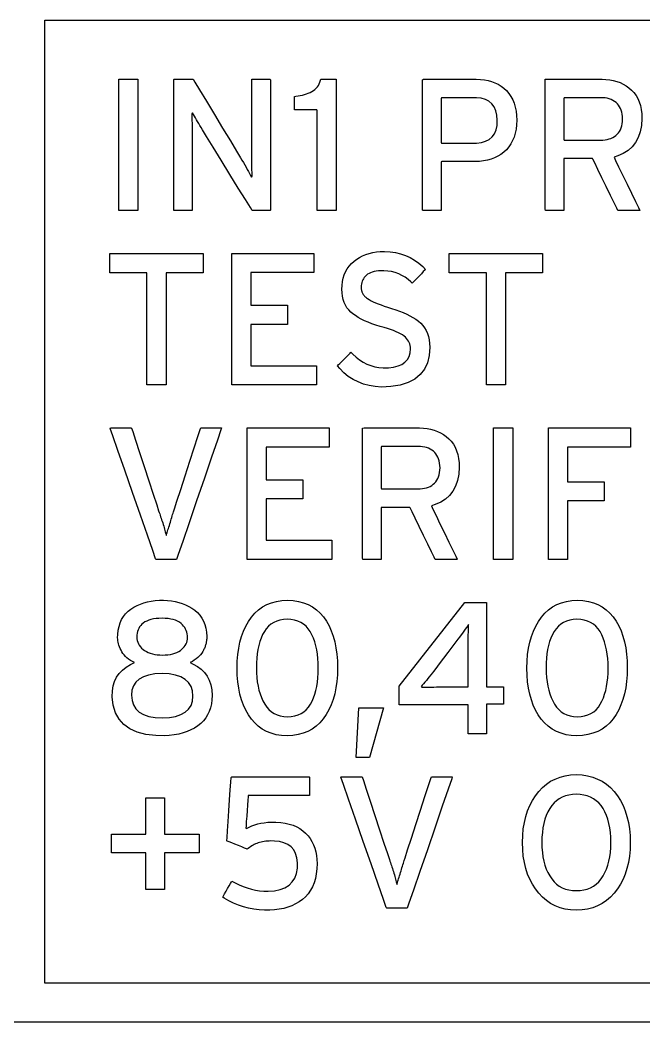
# Model space of a CAD drawing. Header units: inches. Extents: x 3.2 to 20.7, y 8 to 10.
# Drawn here: x 12.259 to 12.582, y 9.05 to 9.568 of the extents above; entities that cross this region are included whole.
import ezdxf

# ---------------------------------------------------------------- set-up
doc = ezdxf.new("R2010")
doc.units = ezdxf.units.IN
doc.header["$MEASUREMENT"] = 0

msp = doc.modelspace()

# ---------------------------------------------------------------- linework, layer by layer
for points in [[(13.41901, 9.56819), (13.41901, 9.06954), (12.27211, 9.06954), (12.27211, 9.56819), (13.41901, 9.56819)], [(12.3103, 9.46955), (12.3103, 9.53757), (12.32018, 9.53757), (12.32018, 9.46955), (12.3103, 9.46955)], [(12.3348, 9.43733), (12.3348, 9.37927), (12.32492, 9.37927), (12.32492, 9.43733), (12.3057, 9.43733), (12.3057, 9.4473), (12.35404, 9.4473), (12.35404, 9.43733), (12.3348, 9.43733)], [(12.36888, 9.37927), (12.36888, 9.4473), (12.41135, 9.4473), (12.41135, 9.43742), (12.37876, 9.43742), (12.37876, 9.42052), (12.39768, 9.42052), (12.39768, 9.41065), (12.37876, 9.41065), (12.37876, 9.38914), (12.41277, 9.38914), (12.41277, 9.37927), (12.36888, 9.37927)], [(12.51054, 9.43733), (12.51054, 9.37927), (12.50066, 9.37927), (12.50066, 9.43733), (12.48145, 9.43733), (12.48145, 9.4473), (12.52978, 9.4473), (12.52978, 9.43733), (12.51054, 9.43733)], [(12.37676, 9.28899), (12.37676, 9.35702), (12.41923, 9.35702), (12.41923, 9.34715), (12.38664, 9.34715), (12.38664, 9.33024), (12.40556, 9.33024), (12.40556, 9.32037), (12.38664, 9.32037), (12.38664, 9.29886), (12.42065, 9.29886), (12.42065, 9.28899), (12.37676, 9.28899)], [(12.50442, 9.28899), (12.50442, 9.35702), (12.51428, 9.35702), (12.51428, 9.28899), (12.50442, 9.28899)], [(12.54272, 9.34705), (12.54272, 9.32919), (12.56165, 9.32919), (12.56165, 9.31923), (12.54272, 9.31923), (12.54272, 9.28899), (12.53285, 9.28899), (12.53285, 9.35702), (12.57532, 9.35702), (12.57532, 9.34705), (12.54272, 9.34705)], [(12.50076, 9.214), (12.50076, 9.19871), (12.49117, 9.19871), (12.49117, 9.21367), (12.4555, 9.21367), (12.4555, 9.2234), (12.48945, 9.26674), (12.50076, 9.26674), (12.50076, 9.22297), (12.50949, 9.22297), (12.50949, 9.214), (12.50076, 9.214)], [(12.44013, 9.18647), (12.43325, 9.18647), (12.43468, 9.21219), (12.44746, 9.21219), (12.44013, 9.18647)], [(12.33404, 9.13701), (12.33404, 9.11807), (12.32435, 9.11807), (12.32435, 9.13701), (12.30649, 9.13701), (12.30649, 9.14669), (12.32435, 9.14669), (12.32435, 9.16563), (12.33404, 9.16563), (12.33404, 9.14669), (12.35197, 9.14669), (12.35197, 9.13701), (12.33404, 9.13701)], [(12.23471, 9.04953), (12.31628, 9.04953), (12.40496, 9.04953), (12.49985, 9.04953), (12.60007, 9.04953)]]:
    msp.add_lwpolyline(points)
for points in [[(12.37942, 9.46955), (12.37846, 9.4711), (12.37591, 9.47526), (12.37222, 9.48124), (12.3679, 9.48826), (12.3634, 9.49557), (12.35921, 9.50237), (12.3558, 9.50791), (12.35365, 9.5114), (12.35296, 9.51252), (12.35233, 9.51359), (12.35171, 9.51462), (12.35111, 9.51563), (12.35053, 9.51661), (12.34998, 9.51755), (12.34944, 9.51847), (12.34893, 9.51935), (12.34843, 9.52021), (12.34823, 9.51966), (12.34823, 9.51802), (12.34823, 9.51633), (12.34824, 9.51459), (12.34825, 9.5128), (12.34826, 9.51095), (12.34828, 9.50906), (12.3483, 9.50711), (12.34832, 9.5051), (12.34832, 9.50386), (12.34832, 9.50069), (12.34832, 9.49593), (12.34832, 9.4902), (12.34832, 9.48416), (12.34832, 9.47843), (12.34832, 9.47367), (12.34832, 9.4705), (12.34831, 9.46955), (12.34787, 9.46955), (12.34687, 9.46955), (12.34548, 9.46955), (12.34389, 9.46955), (12.34225, 9.46955), (12.34075, 9.46955), (12.33957, 9.46955), (12.33886, 9.46955), (12.33874, 9.47003), (12.33874, 9.47443), (12.33874, 9.48245), (12.33874, 9.49285), (12.33874, 9.5044), (12.33874, 9.51585), (12.33874, 9.52599), (12.33874, 9.53357), (12.33874, 9.53736), (12.33894, 9.53757), (12.33976, 9.53757), (12.34107, 9.53757), (12.34267, 9.53757), (12.34439, 9.53757), (12.34605, 9.53757), (12.34746, 9.53757), (12.34844, 9.53757), (12.34881, 9.53757), (12.34972, 9.53606), (12.35216, 9.53202), (12.35567, 9.5262), (12.3598, 9.51936), (12.36409, 9.51225), (12.36808, 9.50563), (12.37133, 9.50024), (12.37338, 9.49684), (12.37408, 9.49568), (12.37481, 9.49442), (12.37551, 9.4932), (12.37619, 9.49202), (12.37683, 9.49089), (12.37745, 9.4898), (12.37803, 9.48876), (12.37859, 9.48776), (12.37911, 9.4868), (12.37932, 9.48735), (12.3793, 9.48903), (12.37928, 9.49077), (12.37927, 9.49255), (12.37926, 9.49438), (12.37925, 9.49626), (12.37924, 9.49818), (12.37923, 9.50015), (12.37923, 9.50217), (12.37923, 9.50342), (12.37923, 9.50657), (12.37923, 9.51131), (12.37923, 9.51701), (12.37923, 9.52303), (12.37923, 9.52873), (12.37923, 9.53347), (12.37923, 9.53662), (12.37924, 9.53757), (12.37968, 9.53757), (12.38069, 9.53757), (12.38207, 9.53757), (12.38367, 9.53757), (12.38531, 9.53757), (12.38681, 9.53757), (12.388, 9.53757), (12.3887, 9.53757), (12.38882, 9.5371), (12.38882, 9.53269), (12.38882, 9.52467), (12.38882, 9.51427), (12.38882, 9.50272), (12.38882, 9.49127), (12.38882, 9.48113), (12.38882, 9.47355), (12.38882, 9.46976), (12.38864, 9.46955), (12.38787, 9.46955), (12.38665, 9.46955), (12.38515, 9.46955), (12.38354, 9.46955), (12.382, 9.46955), (12.38068, 9.46955), (12.37976, 9.46955)], [(12.41303, 9.46955), (12.41303, 9.47154), (12.41303, 9.47685), (12.41303, 9.48446), (12.41303, 9.49333), (12.41303, 9.50247), (12.41303, 9.51083), (12.41303, 9.51742), (12.41303, 9.5212), (12.41292, 9.52172), (12.41207, 9.52172), (12.4106, 9.52172), (12.40872, 9.52172), (12.40668, 9.52172), (12.40469, 9.52172), (12.40299, 9.52172), (12.4018, 9.52172), (12.40135, 9.52172), (12.40135, 9.52199), (12.40135, 9.5227), (12.40135, 9.52373), (12.40135, 9.52492), (12.40135, 9.52615), (12.40135, 9.52728), (12.40135, 9.52817), (12.40135, 9.52867), (12.40196, 9.5288), (12.40314, 9.52893), (12.40428, 9.52911), (12.40538, 9.52934), (12.40644, 9.52961), (12.40746, 9.52993), (12.40844, 9.5303), (12.40938, 9.53071), (12.41028, 9.53117), (12.4111, 9.53166), (12.41185, 9.53222), (12.41253, 9.53285), (12.41313, 9.53355), (12.41366, 9.53432), (12.41412, 9.53517), (12.41449, 9.53608), (12.41479, 9.53706), (12.415, 9.53757), (12.41558, 9.53757), (12.41658, 9.53757), (12.41786, 9.53757), (12.41926, 9.53757), (12.42062, 9.53757), (12.42179, 9.53757), (12.4226, 9.53757), (12.42291, 9.53757), (12.42291, 9.53497), (12.42291, 9.52805), (12.42291, 9.51813), (12.42291, 9.50656), (12.42291, 9.49465), (12.42291, 9.48374), (12.42291, 9.47516), (12.42291, 9.47023), (12.42281, 9.46955), (12.42209, 9.46955), (12.42085, 9.46955), (12.41926, 9.46955), (12.41753, 9.46955), (12.41585, 9.46955), (12.41441, 9.46955), (12.41341, 9.46955)], [(12.51637, 9.51628), (12.51627, 9.5139), (12.51601, 9.51166), (12.51558, 9.50955), (12.51499, 9.50758), (12.51424, 9.50575), (12.51332, 9.50406), (12.51225, 9.5025), (12.51101, 9.50108), (12.50963, 9.4998), (12.50814, 9.49866), (12.50656, 9.49768), (12.50486, 9.49684), (12.50306, 9.49616), (12.50115, 9.49562), (12.49914, 9.49523), (12.49702, 9.49499), (12.4948, 9.4949), (12.49403, 9.4949), (12.4924, 9.4949), (12.48998, 9.4949), (12.4871, 9.4949), (12.48409, 9.4949), (12.48129, 9.4949), (12.47902, 9.4949), (12.47761, 9.4949), (12.47731, 9.49479), (12.47731, 9.49324), (12.47731, 9.49027), (12.47731, 9.48635), (12.47731, 9.48198), (12.47731, 9.47763), (12.47731, 9.47379), (12.47731, 9.47095), (12.47731, 9.4696), (12.47708, 9.46955), (12.47623, 9.46955), (12.47491, 9.46955), (12.47331, 9.46955), (12.47162, 9.46955), (12.47002, 9.46955), (12.4687, 9.46955), (12.46785, 9.46955), (12.46762, 9.46968), (12.46762, 9.47332), (12.46762, 9.48093), (12.46762, 9.49123), (12.46762, 9.5029), (12.46762, 9.51464), (12.46762, 9.52516), (12.46762, 9.53313), (12.46762, 9.53727), (12.4681, 9.53757), (12.47036, 9.53757), (12.47399, 9.53757), (12.47848, 9.53757), (12.48329, 9.53757), (12.48789, 9.53757), (12.49176, 9.53757), (12.49437, 9.53757), (12.49544, 9.53757), (12.49756, 9.53749), (12.49959, 9.53726), (12.50152, 9.53688), (12.50335, 9.53637), (12.50509, 9.53571), (12.50674, 9.53491), (12.50828, 9.53396), (12.50973, 9.53288), (12.5111, 9.53163), (12.51232, 9.53022), (12.51337, 9.52866), (12.51427, 9.52696), (12.51501, 9.52512), (12.51559, 9.52312), (12.51601, 9.52099), (12.51627, 9.51871)], [(12.58118, 9.51723), (12.58092, 9.51362), (12.5803, 9.51036), (12.5793, 9.50743), (12.57792, 9.50485), (12.57617, 9.50261), (12.57405, 9.50071), (12.57155, 9.49916), (12.56868, 9.49795), (12.56673, 9.49721), (12.56756, 9.49549), (12.56914, 9.49224), (12.5712, 9.48798), (12.5735, 9.48323), (12.57579, 9.4785), (12.57781, 9.47431), (12.57933, 9.47118), (12.58008, 9.46963), (12.57989, 9.46955), (12.57893, 9.46955), (12.57742, 9.46955), (12.57558, 9.46955), (12.57361, 9.46955), (12.57172, 9.46955), (12.57014, 9.46955), (12.56906, 9.46955), (12.56871, 9.46956), (12.56814, 9.47073), (12.56679, 9.47352), (12.56489, 9.47742), (12.5627, 9.48194), (12.56046, 9.48658), (12.5584, 9.49083), (12.55677, 9.49419), (12.55581, 9.49616), (12.55554, 9.49646), (12.55454, 9.49646), (12.55274, 9.49646), (12.55042, 9.49646), (12.54786, 9.49646), (12.54535, 9.49646), (12.54314, 9.49646), (12.54153, 9.49646), (12.54079, 9.49646), (12.54077, 9.49579), (12.54077, 9.49339), (12.54077, 9.48974), (12.54077, 9.48533), (12.54077, 9.48068), (12.54077, 9.47628), (12.54077, 9.47262), (12.54077, 9.47023), (12.54076, 9.46955), (12.54028, 9.46955), (12.53923, 9.46955), (12.5378, 9.46955), (12.53616, 9.46955), (12.5345, 9.46955), (12.533, 9.46955), (12.53183, 9.46955), (12.53118, 9.46955), (12.5311, 9.47033), (12.5311, 9.4753), (12.5311, 9.48379), (12.5311, 9.49453), (12.5311, 9.50624), (12.5311, 9.51767), (12.5311, 9.52754), (12.5311, 9.53459), (12.5311, 9.53755), (12.53199, 9.53757), (12.53471, 9.53757), (12.53873, 9.53757), (12.5435, 9.53757), (12.54849, 9.53757), (12.55317, 9.53757), (12.55699, 9.53757), (12.55941, 9.53757), (12.56055, 9.53757), (12.56257, 9.53747), (12.56451, 9.53724), (12.56636, 9.53688), (12.56814, 9.53639), (12.56984, 9.53577), (12.57146, 9.53501), (12.573, 9.53413), (12.57445, 9.53313), (12.57583, 9.53197), (12.57707, 9.53065), (12.57814, 9.52918), (12.57905, 9.52757), (12.5798, 9.5258), (12.58038, 9.52388), (12.58081, 9.52182), (12.58107, 9.5196)], [(12.50632, 9.51628), (12.50609, 9.51894), (12.50554, 9.52126), (12.50467, 9.52323), (12.50349, 9.52487), (12.50198, 9.52616), (12.50015, 9.52711), (12.49801, 9.52771), (12.49554, 9.52797), (12.49454, 9.52799), (12.49282, 9.52799), (12.49023, 9.52799), (12.48713, 9.52799), (12.48391, 9.52799), (12.48097, 9.52799), (12.47868, 9.52799), (12.47743, 9.52799), (12.47731, 9.52763), (12.47731, 9.52565), (12.47731, 9.52239), (12.47731, 9.51837), (12.47731, 9.51409), (12.47731, 9.51007), (12.47731, 9.50682), (12.47731, 9.50484), (12.47743, 9.50448), (12.47868, 9.50448), (12.48097, 9.50448), (12.48391, 9.50448), (12.48713, 9.50448), (12.49023, 9.50448), (12.49282, 9.50448), (12.49454, 9.50448), (12.49555, 9.5045), (12.49808, 9.50478), (12.50026, 9.50541), (12.50211, 9.50637), (12.50363, 9.50767), (12.50481, 9.50932), (12.50565, 9.5113), (12.50615, 9.51362)], [(12.57121, 9.51694), (12.57115, 9.5182), (12.57101, 9.51939), (12.57078, 9.52049), (12.57048, 9.52152), (12.5701, 9.52247), (12.56964, 9.52334), (12.5691, 9.52413), (12.56847, 9.52485), (12.56777, 9.5255), (12.56699, 9.5261), (12.56615, 9.52661), (12.56525, 9.52704), (12.56429, 9.52739), (12.56327, 9.52766), (12.56218, 9.52785), (12.56103, 9.52796), (12.55997, 9.52799), (12.55903, 9.52799), (12.5569, 9.52799), (12.55397, 9.52799), (12.55063, 9.52799), (12.54726, 9.52799), (12.54424, 9.52799), (12.54198, 9.52799), (12.54084, 9.52799), (12.54077, 9.52754), (12.54077, 9.52563), (12.54077, 9.52263), (12.54077, 9.51896), (12.54077, 9.51507), (12.54077, 9.51141), (12.54077, 9.5084), (12.54077, 9.50649), (12.54084, 9.50605), (12.54198, 9.50605), (12.54424, 9.50605), (12.54726, 9.50605), (12.55063, 9.50605), (12.55397, 9.50605), (12.5569, 9.50605), (12.55903, 9.50605), (12.55997, 9.50605), (12.56101, 9.50607), (12.56214, 9.50618), (12.56321, 9.50636), (12.56422, 9.50661), (12.56517, 9.50695), (12.56607, 9.50736), (12.5669, 9.50784), (12.56767, 9.5084), (12.56839, 9.50904), (12.56903, 9.50974), (12.56959, 9.51053), (12.57007, 9.5114), (12.57046, 9.51235), (12.57077, 9.51338), (12.571, 9.51448), (12.57115, 9.51567)], [(12.47133, 9.39879), (12.47105, 9.3945), (12.47013, 9.39071), (12.46858, 9.38742), (12.46638, 9.38463), (12.46355, 9.38233), (12.46008, 9.38054), (12.45597, 9.37925), (12.45122, 9.37845), (12.44628, 9.3782), (12.44304, 9.37845), (12.43995, 9.37898), (12.43702, 9.37977), (12.43425, 9.38083), (12.43163, 9.38215), (12.42917, 9.38374), (12.42686, 9.38559), (12.42471, 9.38772), (12.4235, 9.3892), (12.42393, 9.38963), (12.42474, 9.39043), (12.42579, 9.39149), (12.42698, 9.39267), (12.42817, 9.39385), (12.42924, 9.39491), (12.43006, 9.39573), (12.43051, 9.39618), (12.43151, 9.39522), (12.43323, 9.39363), (12.43502, 9.39223), (12.43687, 9.39104), (12.4388, 9.39006), (12.44079, 9.38928), (12.44285, 9.3887), (12.44497, 9.38832), (12.44717, 9.38815), (12.44996, 9.38821), (12.45262, 9.38854), (12.45493, 9.38912), (12.45688, 9.38995), (12.45848, 9.39104), (12.45973, 9.39239), (12.46062, 9.39399), (12.46116, 9.39585), (12.46136, 9.39796), (12.46132, 9.39889), (12.4612, 9.39973), (12.461, 9.40052), (12.46071, 9.40129), (12.46034, 9.40201), (12.45989, 9.4027), (12.45936, 9.40336), (12.45874, 9.40398), (12.45803, 9.40457), (12.45718, 9.40515), (12.4562, 9.40572), (12.4551, 9.40628), (12.45387, 9.40685), (12.45251, 9.4074), (12.45103, 9.40795), (12.44942, 9.40849), (12.44769, 9.40903), (12.44569, 9.4096), (12.44345, 9.41029), (12.44135, 9.41101), (12.43938, 9.41177), (12.43755, 9.41256), (12.43585, 9.41339), (12.43429, 9.41425), (12.43286, 9.41516), (12.43157, 9.41609), (12.43041, 9.41705), (12.42938, 9.4181), (12.42847, 9.41928), (12.42771, 9.42057), (12.42707, 9.42199), (12.42657, 9.42352), (12.4262, 9.42518), (12.42596, 9.42696), (12.42585, 9.42886), (12.42591, 9.43085), (12.42612, 9.43276), (12.4265, 9.43457), (12.42704, 9.43628), (12.42773, 9.43789), (12.42859, 9.4394), (12.4296, 9.44081), (12.43078, 9.44212), (12.43212, 9.44333), (12.43352, 9.44439), (12.43501, 9.44532), (12.43658, 9.44612), (12.43824, 9.44681), (12.43998, 9.44737), (12.44181, 9.44781), (12.44372, 9.44812), (12.44572, 9.44832), (12.44789, 9.44839), (12.45078, 9.44822), (12.45356, 9.44783), (12.45622, 9.4472), (12.45876, 9.44634), (12.46118, 9.44525), (12.46349, 9.44392), (12.46568, 9.44237), (12.46776, 9.44057), (12.46915, 9.43913), (12.46877, 9.43873), (12.468, 9.43794), (12.46698, 9.43688), (12.46581, 9.43567), (12.46464, 9.43445), (12.46357, 9.43335), (12.46273, 9.43248), (12.46224, 9.43198), (12.46152, 9.43259), (12.46008, 9.4339), (12.45856, 9.43505), (12.45694, 9.43603), (12.45524, 9.43684), (12.45344, 9.43749), (12.45156, 9.43796), (12.44958, 9.43827), (12.44751, 9.43841), (12.44595, 9.43839), (12.44474, 9.4383), (12.44361, 9.43816), (12.44257, 9.43796), (12.4416, 9.43769), (12.44071, 9.43737), (12.4399, 9.437), (12.43917, 9.43656), (12.43852, 9.43607), (12.43795, 9.43551), (12.43745, 9.43492), (12.43701, 9.4343), (12.43664, 9.43364), (12.43634, 9.43296), (12.43611, 9.43224), (12.43595, 9.4315), (12.43585, 9.43072), (12.43582, 9.42994), (12.43583, 9.42954), (12.43585, 9.42916), (12.43589, 9.42879), (12.43595, 9.42844), (12.43602, 9.42809), (12.43611, 9.42776), (12.43622, 9.42744), (12.43635, 9.42714), (12.43649, 9.42683), (12.43666, 9.42651), (12.43685, 9.42619), (12.43707, 9.42588), (12.43732, 9.42557), (12.43759, 9.42526), (12.4379, 9.42496), (12.43823, 9.42466), (12.43858, 9.42437), (12.43912, 9.42397), (12.43995, 9.42344), (12.44092, 9.4229), (12.44202, 9.42235), (12.44325, 9.42181), (12.44461, 9.42125), (12.44611, 9.42069), (12.44774, 9.42013), (12.4495, 9.41956), (12.45158, 9.41893), (12.4537, 9.41824), (12.45571, 9.41751), (12.4576, 9.41674), (12.45939, 9.41593), (12.46107, 9.41508), (12.46263, 9.4142), (12.46409, 9.41327), (12.46543, 9.4123), (12.46665, 9.41127), (12.46772, 9.41012), (12.46866, 9.40886), (12.46945, 9.40748), (12.47011, 9.40597), (12.47063, 9.40436), (12.471, 9.40262), (12.47123, 9.40077)], [(12.34025, 9.28899), (12.33985, 9.28899), (12.33879, 9.28899), (12.33725, 9.28899), (12.33546, 9.28899), (12.3336, 9.28899), (12.33188, 9.28899), (12.33049, 9.28899), (12.32965, 9.28899), (12.32936, 9.28934), (12.3279, 9.29354), (12.32514, 9.30149), (12.32152, 9.31191), (12.31747, 9.32354), (12.31345, 9.33512), (12.30989, 9.34537), (12.30723, 9.35302), (12.30591, 9.35682), (12.30606, 9.35702), (12.307, 9.35702), (12.30846, 9.35702), (12.31026, 9.35702), (12.31218, 9.35702), (12.31402, 9.35702), (12.31556, 9.35702), (12.31661, 9.35702), (12.31695, 9.357), (12.31757, 9.35512), (12.31904, 9.35062), (12.3211, 9.34433), (12.32348, 9.33704), (12.32593, 9.32957), (12.32817, 9.32273), (12.32994, 9.31731), (12.33097, 9.31414), (12.33125, 9.31332), (12.3315, 9.31259), (12.33175, 9.31184), (12.332, 9.31109), (12.33226, 9.31032), (12.33252, 9.30953), (12.33279, 9.30873), (12.33305, 9.30792), (12.33332, 9.3071), (12.33357, 9.30626), (12.33379, 9.30546), (12.334, 9.3047), (12.33419, 9.30399), (12.33437, 9.30333), (12.33454, 9.3027), (12.33469, 9.30213), (12.33483, 9.30159), (12.33495, 9.30128), (12.33508, 9.30178), (12.33523, 9.30233), (12.33539, 9.30293), (12.33558, 9.30356), (12.33578, 9.30425), (12.33601, 9.30497), (12.33625, 9.30574), (12.33652, 9.30656), (12.33678, 9.30741), (12.33703, 9.30825), (12.33728, 9.30907), (12.33752, 9.30988), (12.33776, 9.31067), (12.33799, 9.31145), (12.33822, 9.31221), (12.33845, 9.31295), (12.33867, 9.31367), (12.33912, 9.31508), (12.34044, 9.31915), (12.34239, 9.32516), (12.3447, 9.33231), (12.34713, 9.33979), (12.34939, 9.3468), (12.35124, 9.35252), (12.35242, 9.35615), (12.35273, 9.35702), (12.35334, 9.35702), (12.35457, 9.35702), (12.35621, 9.35702), (12.35807, 9.35702), (12.35993, 9.35702), (12.3616, 9.35702), (12.36288, 9.35702), (12.36355, 9.35702), (12.36324, 9.35597), (12.36141, 9.35062), (12.35841, 9.34187), (12.35467, 9.33099), (12.35064, 9.31925), (12.34675, 9.30791), (12.34343, 9.29825), (12.34112, 9.29152)], [(12.48661, 9.33667), (12.48636, 9.33307), (12.48573, 9.3298), (12.48473, 9.32688), (12.48336, 9.32429), (12.48161, 9.32205), (12.47949, 9.32016), (12.47699, 9.3186), (12.47412, 9.31739), (12.47217, 9.31665), (12.473, 9.31494), (12.47457, 9.31169), (12.47663, 9.30743), (12.47893, 9.30268), (12.48122, 9.29794), (12.48325, 9.29376), (12.48476, 9.29063), (12.48552, 9.28907), (12.48533, 9.28899), (12.48437, 9.28899), (12.48286, 9.28899), (12.48101, 9.28899), (12.47904, 9.28899), (12.47716, 9.28899), (12.47557, 9.28899), (12.4745, 9.28899), (12.47414, 9.289), (12.47358, 9.29017), (12.47222, 9.29296), (12.47033, 9.29687), (12.46814, 9.30139), (12.46589, 9.30602), (12.46383, 9.31027), (12.4622, 9.31363), (12.46125, 9.3156), (12.46098, 9.31591), (12.45998, 9.31591), (12.45817, 9.31591), (12.45586, 9.31591), (12.4533, 9.31591), (12.45078, 9.31591), (12.44858, 9.31591), (12.44697, 9.31591), (12.44623, 9.31591), (12.44621, 9.31523), (12.44621, 9.31283), (12.44621, 9.30918), (12.44621, 9.30478), (12.44621, 9.30012), (12.44621, 9.29572), (12.44621, 9.29207), (12.44621, 9.28967), (12.44619, 9.28899), (12.44571, 9.28899), (12.44467, 9.28899), (12.44324, 9.28899), (12.4416, 9.28899), (12.43994, 9.28899), (12.43844, 9.28899), (12.43727, 9.28899), (12.43661, 9.28899), (12.43654, 9.28977), (12.43654, 9.29475), (12.43654, 9.30324), (12.43654, 9.31397), (12.43654, 9.32569), (12.43654, 9.33712), (12.43654, 9.34699), (12.43654, 9.35404), (12.43654, 9.357), (12.43743, 9.35702), (12.44015, 9.35702), (12.44416, 9.35702), (12.44894, 9.35702), (12.45393, 9.35702), (12.4586, 9.35702), (12.46242, 9.35702), (12.46485, 9.35702), (12.46599, 9.35701), (12.46801, 9.35691), (12.46994, 9.35668), (12.4718, 9.35632), (12.47358, 9.35583), (12.47528, 9.35521), (12.47689, 9.35446), (12.47843, 9.35358), (12.47989, 9.35257), (12.48127, 9.35141), (12.4825, 9.3501), (12.48358, 9.34863), (12.48448, 9.34701), (12.48523, 9.34524), (12.48582, 9.34333), (12.48624, 9.34126), (12.48651, 9.33904)], [(12.47664, 9.33639), (12.47658, 9.33765), (12.47644, 9.33883), (12.47622, 9.33993), (12.47592, 9.34096), (12.47554, 9.34191), (12.47507, 9.34278), (12.47453, 9.34358), (12.47391, 9.34429), (12.4732, 9.34495), (12.47243, 9.34554), (12.47159, 9.34605), (12.47069, 9.34648), (12.46973, 9.34683), (12.4687, 9.3471), (12.46761, 9.34729), (12.46646, 9.3474), (12.46541, 9.34743), (12.46446, 9.34743), (12.46233, 9.34743), (12.4594, 9.34743), (12.45606, 9.34743), (12.45269, 9.34743), (12.44968, 9.34743), (12.44741, 9.34743), (12.44627, 9.34743), (12.44621, 9.34698), (12.44621, 9.34508), (12.44621, 9.34207), (12.44621, 9.3384), (12.44621, 9.33452), (12.44621, 9.33085), (12.44621, 9.32784), (12.44621, 9.32594), (12.44627, 9.32549), (12.44741, 9.32549), (12.44968, 9.32549), (12.45269, 9.32549), (12.45606, 9.32549), (12.4594, 9.32549), (12.46233, 9.32549), (12.46446, 9.32549), (12.46541, 9.32549), (12.46644, 9.32552), (12.46757, 9.32562), (12.46865, 9.3258), (12.46966, 9.32606), (12.47061, 9.32639), (12.4715, 9.3268), (12.47234, 9.32729), (12.47311, 9.32785), (12.47382, 9.32848), (12.47447, 9.32919), (12.47503, 9.32998), (12.4755, 9.33084), (12.4759, 9.33179), (12.47621, 9.33282), (12.47644, 9.33393), (12.47658, 9.33512)], [(12.35868, 9.21853), (12.35857, 9.21628), (12.35828, 9.21415), (12.35781, 9.21215), (12.35716, 9.21028), (12.35633, 9.20853), (12.35532, 9.20692), (12.35412, 9.20543), (12.35275, 9.20406), (12.3512, 9.20282), (12.34951, 9.20169), (12.34768, 9.20069), (12.34571, 9.19984), (12.34361, 9.19912), (12.34136, 9.19855), (12.33898, 9.19811), (12.33646, 9.19781), (12.33381, 9.19765), (12.32943, 9.19774), (12.32433, 9.19837), (12.31989, 9.19954), (12.31611, 9.20125), (12.31297, 9.2035), (12.31049, 9.20629), (12.30866, 9.20961), (12.30748, 9.21348), (12.30696, 9.21788), (12.30705, 9.22093), (12.30747, 9.22349), (12.30819, 9.22585), (12.30922, 9.228), (12.31056, 9.22994), (12.3122, 9.23167), (12.31416, 9.23319), (12.31642, 9.2345), (12.31844, 9.23554), (12.31734, 9.23612), (12.31633, 9.23673), (12.3154, 9.23738), (12.31455, 9.23807), (12.31378, 9.23879), (12.31309, 9.23955), (12.31249, 9.24035), (12.31197, 9.24118), (12.31151, 9.24204), (12.31109, 9.24288), (12.31073, 9.2437), (12.31042, 9.24452), (12.31017, 9.24532), (12.30997, 9.2461), (12.30984, 9.24688), (12.30975, 9.24764), (12.30973, 9.24839), (12.30979, 9.25019), (12.31003, 9.25229), (12.31044, 9.25426), (12.31103, 9.2561), (12.3118, 9.2578), (12.31274, 9.25937), (12.31386, 9.26081), (12.31515, 9.26211), (12.31662, 9.26328), (12.31816, 9.26426), (12.31978, 9.26513), (12.32148, 9.26587), (12.32328, 9.2665), (12.32516, 9.26701), (12.32712, 9.26739), (12.32918, 9.26766), (12.33132, 9.2678), (12.3335, 9.26783), (12.33557, 9.26773), (12.33757, 9.26752), (12.33951, 9.26718), (12.34138, 9.26673), (12.34319, 9.26615), (12.34493, 9.26546), (12.34661, 9.26464), (12.34822, 9.26371), (12.34975, 9.26265), (12.35113, 9.26145), (12.35233, 9.26011), (12.35335, 9.25863), (12.3542, 9.25701), (12.35488, 9.25525), (12.35538, 9.25334), (12.35571, 9.2513), (12.35587, 9.24911), (12.35587, 9.24849), (12.35586, 9.24814), (12.35584, 9.24779), (12.3558, 9.24742), (12.35576, 9.24705), (12.35571, 9.24668), (12.35565, 9.24629), (12.35558, 9.2459), (12.3555, 9.24549), (12.35539, 9.24507), (12.35526, 9.24464), (12.35513, 9.24421), (12.35497, 9.24377), (12.35481, 9.24334), (12.35462, 9.2429), (12.35443, 9.24246), (12.35421, 9.24201), (12.35387, 9.24137), (12.35333, 9.24049), (12.3527, 9.23966), (12.352, 9.23887), (12.35122, 9.23813), (12.35037, 9.23743), (12.34943, 9.23677), (12.34843, 9.23616), (12.34734, 9.23559), (12.34881, 9.23474), (12.35107, 9.23355), (12.35304, 9.23213), (12.35471, 9.23046), (12.35609, 9.22855), (12.35718, 9.22641), (12.35797, 9.22402), (12.35848, 9.2214)], [(12.42357, 9.23285), (12.42348, 9.22924), (12.42321, 9.22581), (12.42275, 9.22254), (12.42211, 9.21944), (12.42129, 9.2165), (12.42029, 9.21373), (12.41911, 9.21113), (12.41774, 9.2087), (12.41619, 9.20644), (12.41446, 9.20442), (12.41255, 9.20266), (12.41047, 9.20117), (12.40822, 9.19994), (12.4058, 9.19897), (12.4032, 9.19826), (12.40043, 9.19781), (12.39749, 9.19762), (12.39458, 9.19781), (12.39183, 9.19825), (12.38926, 9.19895), (12.38686, 9.19992), (12.38463, 9.20114), (12.38257, 9.20262), (12.38069, 9.20435), (12.37897, 9.20635), (12.37742, 9.20858), (12.37605, 9.21098), (12.37487, 9.21355), (12.37387, 9.2163), (12.37305, 9.21922), (12.37241, 9.22231), (12.37196, 9.22559), (12.37169, 9.22903), (12.3716, 9.23266), (12.37169, 9.23627), (12.37196, 9.23971), (12.37243, 9.24299), (12.37307, 9.2461), (12.3739, 9.24904), (12.37492, 9.25181), (12.37612, 9.25441), (12.37751, 9.25685), (12.37907, 9.25912), (12.38081, 9.26114), (12.38271, 9.26289), (12.38478, 9.26438), (12.38702, 9.26561), (12.38943, 9.26656), (12.39201, 9.26725), (12.39476, 9.26768), (12.39768, 9.26783), (12.40062, 9.26766), (12.40338, 9.26723), (12.40597, 9.26653), (12.40839, 9.26558), (12.41063, 9.26437), (12.41269, 9.2629), (12.41458, 9.26118), (12.4163, 9.25919), (12.41783, 9.25696), (12.41917, 9.25455), (12.42034, 9.25197), (12.42132, 9.24922), (12.42213, 9.24629), (12.42276, 9.24319), (12.42321, 9.23991), (12.42348, 9.23647)], [(12.57362, 9.23285), (12.57353, 9.22924), (12.57326, 9.22581), (12.5728, 9.22254), (12.57217, 9.21944), (12.57135, 9.2165), (12.57035, 9.21373), (12.56916, 9.21113), (12.5678, 9.2087), (12.56624, 9.20644), (12.56451, 9.20442), (12.56261, 9.20266), (12.56053, 9.20117), (12.55828, 9.19994), (12.55585, 9.19897), (12.55325, 9.19826), (12.55048, 9.19781), (12.54754, 9.19762), (12.54463, 9.19781), (12.54189, 9.19825), (12.53932, 9.19895), (12.53691, 9.19992), (12.53468, 9.20114), (12.53263, 9.20262), (12.53074, 9.20435), (12.52902, 9.20635), (12.52747, 9.20858), (12.52611, 9.21098), (12.52493, 9.21355), (12.52393, 9.2163), (12.52311, 9.21922), (12.52247, 9.22231), (12.52201, 9.22559), (12.52174, 9.22903), (12.52165, 9.23266), (12.52174, 9.23627), (12.52202, 9.23971), (12.52248, 9.24299), (12.52312, 9.2461), (12.52396, 9.24904), (12.52497, 9.25181), (12.52617, 9.25441), (12.52756, 9.25685), (12.52913, 9.25912), (12.53086, 9.26114), (12.53277, 9.26289), (12.53484, 9.26438), (12.53709, 9.26561), (12.53949, 9.26656), (12.54207, 9.26725), (12.54482, 9.26768), (12.54773, 9.26783), (12.55067, 9.26766), (12.55344, 9.26723), (12.55603, 9.26653), (12.55844, 9.26558), (12.56068, 9.26437), (12.56275, 9.2629), (12.56464, 9.26118), (12.56635, 9.25919), (12.56788, 9.25696), (12.56923, 9.25455), (12.57039, 9.25197), (12.57138, 9.24922), (12.57219, 9.24629), (12.57282, 9.24319), (12.57326, 9.23991), (12.57353, 9.23647)], [(12.34591, 9.24851), (12.34587, 9.24946), (12.34574, 9.25037), (12.34554, 9.25126), (12.34526, 9.25211), (12.34489, 9.25292), (12.34444, 9.25371), (12.34391, 9.25446), (12.3433, 9.25518), (12.34259, 9.25586), (12.34175, 9.25646), (12.3408, 9.25699), (12.33974, 9.25744), (12.33856, 9.25782), (12.33727, 9.25811), (12.33586, 9.25833), (12.33434, 9.25847), (12.33271, 9.25853), (12.3311, 9.25847), (12.3296, 9.25834), (12.32822, 9.25814), (12.32695, 9.25786), (12.3258, 9.25751), (12.32476, 9.25709), (12.32383, 9.25659), (12.32301, 9.25602), (12.3223, 9.25539), (12.32167, 9.25471), (12.32113, 9.25399), (12.32067, 9.25324), (12.32031, 9.25244), (12.32002, 9.25161), (12.31983, 9.25074), (12.31972, 9.24983), (12.3197, 9.24889), (12.31975, 9.24792), (12.3199, 9.247), (12.32015, 9.24612), (12.32049, 9.24529), (12.32094, 9.24451), (12.32149, 9.24377), (12.32213, 9.24307), (12.32287, 9.24242), (12.3237, 9.24181), (12.3246, 9.24127), (12.32557, 9.24079), (12.32661, 9.24039), (12.32772, 9.24007), (12.32891, 9.23981), (12.33016, 9.23963), (12.33149, 9.23952), (12.3329, 9.23949), (12.33436, 9.23952), (12.33574, 9.23964), (12.33703, 9.23983), (12.33823, 9.24009), (12.33935, 9.24043), (12.34039, 9.24084), (12.34134, 9.24133), (12.3422, 9.2419), (12.34298, 9.2425), (12.34366, 9.24312), (12.34426, 9.24378), (12.34476, 9.24448), (12.34518, 9.24521), (12.3455, 9.24598), (12.34572, 9.24678), (12.34586, 9.24763)], [(12.4136, 9.23266), (12.41355, 9.23519), (12.4134, 9.23761), (12.41314, 9.23993), (12.41279, 9.24214), (12.41233, 9.24425), (12.41177, 9.24625), (12.41111, 9.24814), (12.41035, 9.24992), (12.40946, 9.25159), (12.40844, 9.25306), (12.40728, 9.25434), (12.40598, 9.25543), (12.40455, 9.25632), (12.40299, 9.25702), (12.40129, 9.25753), (12.39946, 9.25784), (12.39749, 9.25796), (12.39555, 9.25784), (12.39374, 9.25753), (12.39207, 9.25703), (12.39053, 9.25634), (12.38912, 9.25546), (12.38785, 9.25439), (12.3867, 9.25312), (12.38569, 9.25167), (12.38481, 9.25004), (12.38402, 9.24829), (12.38335, 9.24643), (12.38278, 9.24445), (12.38232, 9.24236), (12.38197, 9.24015), (12.38172, 9.23783), (12.38158, 9.2354), (12.38155, 9.23285), (12.3816, 9.23033), (12.38176, 9.22791), (12.38203, 9.22561), (12.38241, 9.22342), (12.38289, 9.22134), (12.38348, 9.21936), (12.38417, 9.2175), (12.38498, 9.21574), (12.38588, 9.21407), (12.3869, 9.21255), (12.38805, 9.21123), (12.38933, 9.2101), (12.39074, 9.20918), (12.39228, 9.20846), (12.39395, 9.20793), (12.39575, 9.20761), (12.39768, 9.20749), (12.39964, 9.20761), (12.40147, 9.20793), (12.40316, 9.20844), (12.40472, 9.20916), (12.40613, 9.21007), (12.40741, 9.21118), (12.40855, 9.21248), (12.40956, 9.21399), (12.41042, 9.21564), (12.41117, 9.21737), (12.41181, 9.21922), (12.41236, 9.22118), (12.41281, 9.22325), (12.41315, 9.22543), (12.4134, 9.22773), (12.41355, 9.23014)], [(12.49145, 9.25529), (12.4909, 9.2545), (12.4903, 9.25366), (12.48967, 9.25278), (12.48899, 9.25185), (12.48827, 9.25088), (12.48752, 9.24987), (12.48672, 9.24881), (12.48588, 9.2477), (12.48535, 9.24699), (12.48436, 9.24568), (12.48269, 9.24349), (12.48061, 9.24074), (12.47837, 9.23778), (12.47622, 9.23494), (12.47441, 9.23255), (12.4732, 9.23096), (12.47271, 9.23032), (12.4719, 9.22925), (12.47111, 9.22823), (12.47033, 9.22726), (12.46959, 9.22633), (12.46886, 9.22545), (12.46815, 9.22461), (12.46747, 9.22382), (12.46681, 9.22308), (12.4674, 9.22287), (12.46852, 9.22287), (12.46969, 9.22288), (12.47091, 9.22289), (12.47217, 9.2229), (12.47347, 9.22291), (12.47482, 9.22293), (12.47622, 9.22295), (12.47729, 9.22297), (12.47811, 9.22297), (12.47976, 9.22297), (12.48194, 9.22297), (12.48438, 9.22297), (12.4868, 9.22297), (12.48893, 9.22297), (12.49047, 9.22297), (12.49116, 9.22297), (12.49117, 9.22354), (12.49117, 9.22543), (12.49117, 9.22827), (12.49117, 9.23164), (12.49117, 9.23516), (12.49117, 9.23842), (12.49117, 9.24102), (12.49117, 9.24257), (12.49118, 9.24357), (12.49121, 9.24524), (12.49124, 9.24685), (12.49127, 9.24841), (12.4913, 9.2499), (12.49133, 9.25134), (12.49137, 9.25271), (12.49141, 9.25403)], [(12.56367, 9.23266), (12.56362, 9.23519), (12.56346, 9.23761), (12.56321, 9.23993), (12.56285, 9.24214), (12.56239, 9.24425), (12.56183, 9.24625), (12.56116, 9.24814), (12.5604, 9.24992), (12.55952, 9.25159), (12.5585, 9.25306), (12.55734, 9.25434), (12.55604, 9.25543), (12.55461, 9.25632), (12.55305, 9.25702), (12.55135, 9.25753), (12.54951, 9.25784), (12.54754, 9.25796), (12.5456, 9.25784), (12.5438, 9.25753), (12.54213, 9.25703), (12.54059, 9.25634), (12.53918, 9.25546), (12.53791, 9.25439), (12.53676, 9.25312), (12.53575, 9.25167), (12.53486, 9.25004), (12.53408, 9.24829), (12.53341, 9.24643), (12.53284, 9.24445), (12.53238, 9.24236), (12.53203, 9.24015), (12.53178, 9.23783), (12.53165, 9.2354), (12.53162, 9.23285), (12.53167, 9.23033), (12.53183, 9.22791), (12.5321, 9.22561), (12.53247, 9.22342), (12.53295, 9.22134), (12.53354, 9.21936), (12.53424, 9.2175), (12.53504, 9.21574), (12.53594, 9.21407), (12.53696, 9.21255), (12.53811, 9.21123), (12.53939, 9.2101), (12.5408, 9.20918), (12.54233, 9.20846), (12.544, 9.20793), (12.5458, 9.20761), (12.54773, 9.20749), (12.5497, 9.20761), (12.55153, 9.20793), (12.55322, 9.20844), (12.55478, 9.20916), (12.5562, 9.21007), (12.55748, 9.21118), (12.55862, 9.21248), (12.55962, 9.21399), (12.56048, 9.21564), (12.56123, 9.21737), (12.56188, 9.21922), (12.56242, 9.22118), (12.56287, 9.22325), (12.56322, 9.22543), (12.56347, 9.22773), (12.56362, 9.23014)], [(12.34871, 9.21825), (12.34848, 9.22094), (12.34774, 9.22327), (12.3465, 9.22526), (12.34476, 9.22689), (12.3425, 9.22817), (12.33974, 9.2291), (12.33648, 9.22968), (12.33271, 9.2299), (12.329, 9.22969), (12.32579, 9.22913), (12.32307, 9.22824), (12.32085, 9.22701), (12.31912, 9.22545), (12.31788, 9.22354), (12.31714, 9.2213), (12.31689, 9.21872), (12.31718, 9.216), (12.31796, 9.21363), (12.31922, 9.21162), (12.32096, 9.20997), (12.32319, 9.20867), (12.32591, 9.20773), (12.32912, 9.20715), (12.3328, 9.20692), (12.33653, 9.20716), (12.33976, 9.20774), (12.3425, 9.20865), (12.34474, 9.20989), (12.34648, 9.21148), (12.34772, 9.2134), (12.34847, 9.21565)], [(12.41298, 9.13153), (12.41287, 9.1288), (12.41257, 9.12624), (12.4121, 9.12385), (12.41144, 9.12162), (12.41059, 9.11956), (12.40957, 9.11767), (12.40836, 9.11594), (12.40697, 9.11437), (12.4054, 9.11298), (12.4037, 9.11174), (12.40187, 9.11065), (12.39993, 9.10972), (12.39787, 9.10894), (12.3957, 9.10832), (12.3934, 9.10785), (12.39098, 9.10753), (12.38845, 9.10737), (12.38574, 9.10736), (12.38295, 9.10753), (12.38021, 9.10787), (12.37753, 9.10838), (12.37489, 9.10907), (12.3723, 9.10993), (12.36976, 9.11097), (12.36727, 9.11218), (12.36483, 9.11356), (12.36411, 9.1142), (12.36448, 9.11486), (12.36508, 9.11593), (12.36584, 9.11725), (12.36665, 9.11868), (12.36744, 9.12007), (12.36812, 9.12127), (12.3686, 9.12212), (12.36881, 9.12249), (12.37064, 9.1215), (12.3727, 9.1205), (12.37478, 9.11963), (12.37687, 9.1189), (12.37897, 9.11829), (12.38109, 9.11783), (12.38322, 9.11749), (12.38536, 9.11728), (12.38767, 9.11722), (12.39097, 9.11748), (12.39386, 9.11808), (12.39636, 9.11904), (12.39846, 9.12034), (12.40015, 9.122), (12.40144, 9.124), (12.40233, 9.12635), (12.40282, 9.12906), (12.40289, 9.13196), (12.40255, 9.13447), (12.40187, 9.13667), (12.40087, 9.13855), (12.39953, 9.14011), (12.39786, 9.14136), (12.39586, 9.14229), (12.39353, 9.1429), (12.39086, 9.1432), (12.38905, 9.14323), (12.38814, 9.1432), (12.38726, 9.14315), (12.38641, 9.14306), (12.38558, 9.14295), (12.38478, 9.14282), (12.38401, 9.14265), (12.38326, 9.14246), (12.38254, 9.14224), (12.38184, 9.14197), (12.38116, 9.14167), (12.3805, 9.14135), (12.37985, 9.14101), (12.37921, 9.14064), (12.37859, 9.14025), (12.37798, 9.13984), (12.37739, 9.13941), (12.3768, 9.13895), (12.37643, 9.13911), (12.37541, 9.13952), (12.37396, 9.14011), (12.37224, 9.14081), (12.37045, 9.14154), (12.36877, 9.14222), (12.3674, 9.14278), (12.36651, 9.14314), (12.36628, 9.1433), (12.3664, 9.14499), (12.36664, 9.14854), (12.36697, 9.15338), (12.36734, 9.1589), (12.36772, 9.16452), (12.36807, 9.16965), (12.36834, 9.1737), (12.3685, 9.17608), (12.36883, 9.17646), (12.37146, 9.17646), (12.3762, 9.17646), (12.38234, 9.17646), (12.38916, 9.17646), (12.39594, 9.17646), (12.40197, 9.17646), (12.40651, 9.17646), (12.40886, 9.17646), (12.40903, 9.1763), (12.40903, 9.17555), (12.40903, 9.17433), (12.40903, 9.17281), (12.40903, 9.17116), (12.40903, 9.16957), (12.40903, 9.16819), (12.40903, 9.16721), (12.40903, 9.16678), (12.40812, 9.16678), (12.40526, 9.16678), (12.401, 9.16678), (12.39589, 9.16678), (12.3905, 9.16678), (12.38539, 9.16678), (12.38113, 9.16678), (12.37827, 9.16678), (12.37736, 9.16677), (12.3773, 9.16602), (12.37717, 9.16426), (12.37699, 9.1618), (12.37678, 9.15896), (12.37656, 9.15602), (12.37636, 9.15331), (12.37619, 9.15113), (12.37609, 9.14978), (12.37649, 9.14975), (12.3778, 9.15045), (12.3792, 9.15107), (12.38068, 9.15161), (12.38225, 9.15206), (12.38391, 9.15242), (12.38565, 9.15269), (12.38748, 9.15288), (12.3894, 9.15299), (12.39171, 9.15297), (12.39415, 9.15279), (12.39644, 9.15245), (12.39859, 9.15197), (12.40059, 9.15134), (12.40243, 9.15055), (12.40413, 9.14961), (12.40567, 9.14852), (12.40707, 9.14728), (12.40831, 9.14591), (12.40941, 9.14444), (12.41035, 9.14287), (12.41116, 9.14122), (12.41181, 9.13947), (12.41232, 9.13762), (12.41269, 9.13568), (12.4129, 9.13365)], [(12.45969, 9.10844), (12.45929, 9.10844), (12.45822, 9.10844), (12.45669, 9.10844), (12.4549, 9.10844), (12.45304, 9.10844), (12.45132, 9.10844), (12.44993, 9.10844), (12.44909, 9.10844), (12.4488, 9.10879), (12.44734, 9.11299), (12.44458, 9.12093), (12.44096, 9.13136), (12.43691, 9.14299), (12.43289, 9.15456), (12.42933, 9.16481), (12.42667, 9.17247), (12.42535, 9.17626), (12.4255, 9.17646), (12.42643, 9.17646), (12.4279, 9.17646), (12.4297, 9.17646), (12.43162, 9.17646), (12.43346, 9.17646), (12.435, 9.17646), (12.43604, 9.17646), (12.43639, 9.17645), (12.43701, 9.17456), (12.43848, 9.17007), (12.44054, 9.16377), (12.44292, 9.15649), (12.44536, 9.14902), (12.4476, 9.14217), (12.44937, 9.13676), (12.45041, 9.13359), (12.45069, 9.13276), (12.45093, 9.13203), (12.45119, 9.13129), (12.45144, 9.13053), (12.4517, 9.12976), (12.45196, 9.12898), (12.45222, 9.12818), (12.45249, 9.12737), (12.45276, 9.12654), (12.45301, 9.1257), (12.45323, 9.1249), (12.45344, 9.12415), (12.45363, 9.12344), (12.45381, 9.12277), (12.45398, 9.12215), (12.45413, 9.12157), (12.45427, 9.12104), (12.45439, 9.12072), (12.45452, 9.12123), (12.45467, 9.12178), (12.45483, 9.12237), (12.45502, 9.12301), (12.45522, 9.12369), (12.45545, 9.12442), (12.45569, 9.12519), (12.45596, 9.126), (12.45622, 9.12685), (12.45647, 9.12769), (12.45672, 9.12852), (12.45696, 9.12932), (12.45719, 9.13012), (12.45743, 9.13089), (12.45766, 9.13165), (12.45789, 9.13239), (12.45811, 9.13312), (12.45856, 9.13452), (12.45988, 9.13859), (12.46183, 9.14461), (12.46414, 9.15176), (12.46656, 9.15924), (12.46883, 9.16624), (12.47068, 9.17196), (12.47186, 9.17559), (12.47217, 9.17646), (12.47278, 9.17646), (12.47401, 9.17646), (12.47565, 9.17646), (12.47751, 9.17646), (12.47937, 9.17646), (12.48104, 9.17646), (12.48232, 9.17646), (12.48299, 9.17646), (12.48268, 9.17541), (12.48085, 9.17006), (12.47784, 9.16132), (12.47411, 9.15044), (12.47008, 9.1387), (12.46619, 9.12736), (12.46287, 9.11769), (12.46056, 9.11096)], [(12.57514, 9.14247), (12.57502, 9.13885), (12.5747, 9.1354), (12.57418, 9.13213), (12.57345, 9.12904), (12.57252, 9.12611), (12.5714, 9.12337), (12.57007, 9.1208), (12.56854, 9.1184), (12.56679, 9.11616), (12.56488, 9.11414), (12.56281, 9.11239), (12.56059, 9.11089), (12.55822, 9.10966), (12.55569, 9.10869), (12.55301, 9.10798), (12.55017, 9.10753), (12.54719, 9.10734), (12.54422, 9.10753), (12.54142, 9.10798), (12.53877, 9.10869), (12.53627, 9.10966), (12.53393, 9.11089), (12.53175, 9.11239), (12.52972, 9.11414), (12.52784, 9.11616), (12.5261, 9.1184), (12.52453, 9.1208), (12.52317, 9.12337), (12.52201, 9.12611), (12.52106, 9.12904), (12.52032, 9.13213), (12.51978, 9.1354), (12.51945, 9.13885), (12.51933, 9.14247), (12.51945, 9.1461), (12.51978, 9.14955), (12.52032, 9.15283), (12.52106, 9.15594), (12.52201, 9.15888), (12.52317, 9.16165), (12.52453, 9.16425), (12.5261, 9.16667), (12.52784, 9.16891), (12.52972, 9.1709), (12.53175, 9.17263), (12.53393, 9.1741), (12.53627, 9.1753), (12.53877, 9.17626), (12.54142, 9.17695), (12.54422, 9.17738), (12.54719, 9.17756), (12.55017, 9.17738), (12.55301, 9.17695), (12.55569, 9.17626), (12.55822, 9.1753), (12.56059, 9.1741), (12.56281, 9.17263), (12.56488, 9.1709), (12.56679, 9.16891), (12.56854, 9.16667), (12.57007, 9.16425), (12.5714, 9.16165), (12.57252, 9.15888), (12.57345, 9.15594), (12.57418, 9.15283), (12.5747, 9.14955), (12.57502, 9.1461)], [(12.56509, 9.14247), (12.56503, 9.14515), (12.56484, 9.14768), (12.56453, 9.15007), (12.56409, 9.15233), (12.56353, 9.15445), (12.56284, 9.15643), (12.56203, 9.15828), (12.56109, 9.15998), (12.56002, 9.16153), (12.55883, 9.16289), (12.55752, 9.16406), (12.5561, 9.16506), (12.55455, 9.16589), (12.55289, 9.16653), (12.55111, 9.167), (12.54921, 9.16729), (12.54719, 9.1674), (12.54521, 9.16729), (12.54334, 9.167), (12.54159, 9.16653), (12.53995, 9.16589), (12.53842, 9.16506), (12.53701, 9.16406), (12.53571, 9.16289), (12.53453, 9.16153), (12.53345, 9.15998), (12.5325, 9.15828), (12.53167, 9.15643), (12.53097, 9.15445), (12.5304, 9.15233), (12.52995, 9.15007), (12.52963, 9.14768), (12.52944, 9.14515), (12.52938, 9.14247), (12.52944, 9.13983), (12.52963, 9.13733), (12.52995, 9.13496), (12.5304, 9.13272), (12.53097, 9.13062), (12.53167, 9.12866), (12.5325, 9.12683), (12.53345, 9.12514), (12.53453, 9.12356), (12.53571, 9.12214), (12.53701, 9.12091), (12.53842, 9.11987), (12.53995, 9.11901), (12.54159, 9.11835), (12.54334, 9.11788), (12.54521, 9.11759), (12.54719, 9.1175), (12.54921, 9.11759), (12.55111, 9.11788), (12.55289, 9.11835), (12.55455, 9.11901), (12.5561, 9.11987), (12.55752, 9.12091), (12.55883, 9.12214), (12.56002, 9.12356), (12.56109, 9.12514), (12.56203, 9.12683), (12.56284, 9.12866), (12.56353, 9.13062), (12.56409, 9.13272), (12.56453, 9.13496), (12.56484, 9.13733), (12.56503, 9.13983)]]:
    msp.add_lwpolyline(points, close=True)

doc.saveas('drawing.dxf')
